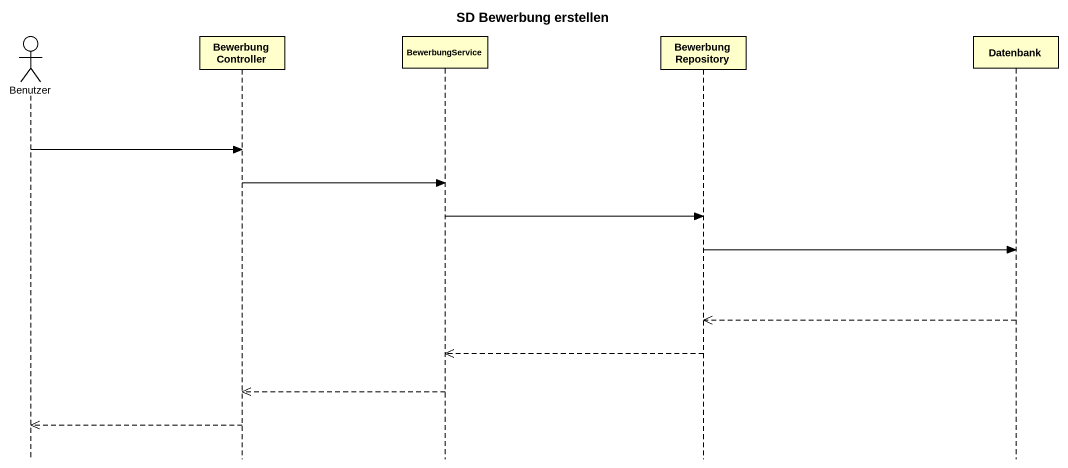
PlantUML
@startuml
title SD Bewerbung erstellen
hide footbox
actor Benutzer
participant BewerbungController
participant BewerbungService
participant BewerbungRepository
participant Datenbank

Benutzer -> BewerbungController
BewerbungController -> BewerbungService
BewerbungService -> BewerbungRepository
BewerbungRepository -> Datenbank
Datenbank -->> BewerbungRepository
BewerbungRepository -->> BewerbungService
BewerbungService -->> BewerbungController
BewerbungController -->> Benutzer
@enduml
